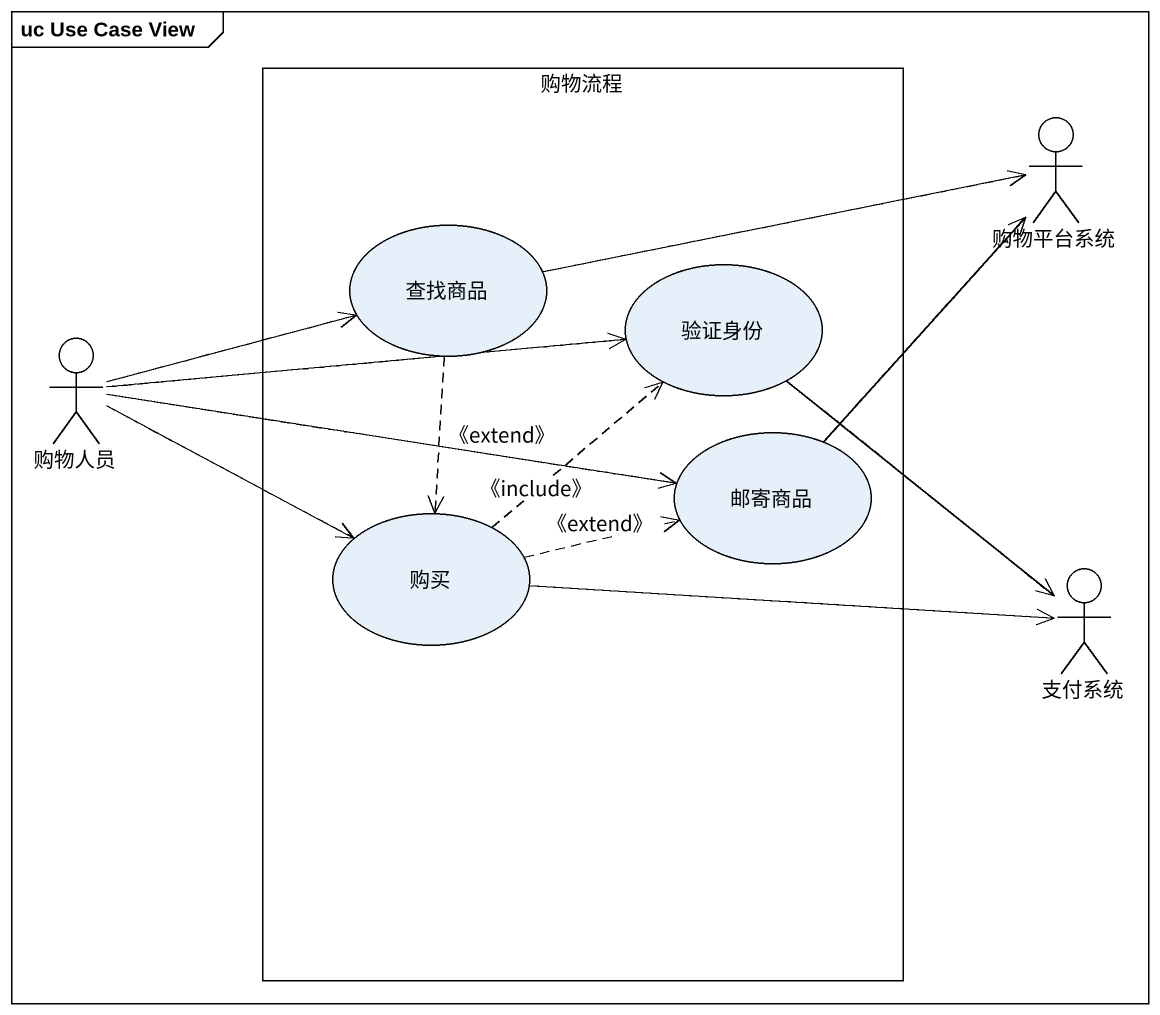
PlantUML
@startuml
mainframe uc Use Case View
rectangle 购物流程 {
  usecase 查找商品
  usecase 验证身份
  usecase 邮寄商品
  usecase 购买
}
actor 购物平台系统
actor 购物人员
actor 支付系统
查找商品 -right- 购物平台系统
查找商品 .right.> 购物平台系统
查找商品 ..> 购买 : 《extend》
验证身份 -- 支付系统
验证身份 ..> 支付系统
购物人员 -right- 查找商品
购物人员 .right.> 查找商品
购物人员 -right- 验证身份
购物人员 .right.> 验证身份
购物人员 -right- 邮寄商品
购物人员 .right.> 邮寄商品
购物人员 -right- 购买
购物人员 .right.> 购买
邮寄商品 -up- 购物平台系统
邮寄商品 .up.> 购物平台系统
购买 .up.> 验证身份 : 《include》
购买 .right.> 邮寄商品 : 《extend》
购买 -right- 支付系统
购买 .right.> 支付系统
@enduml
